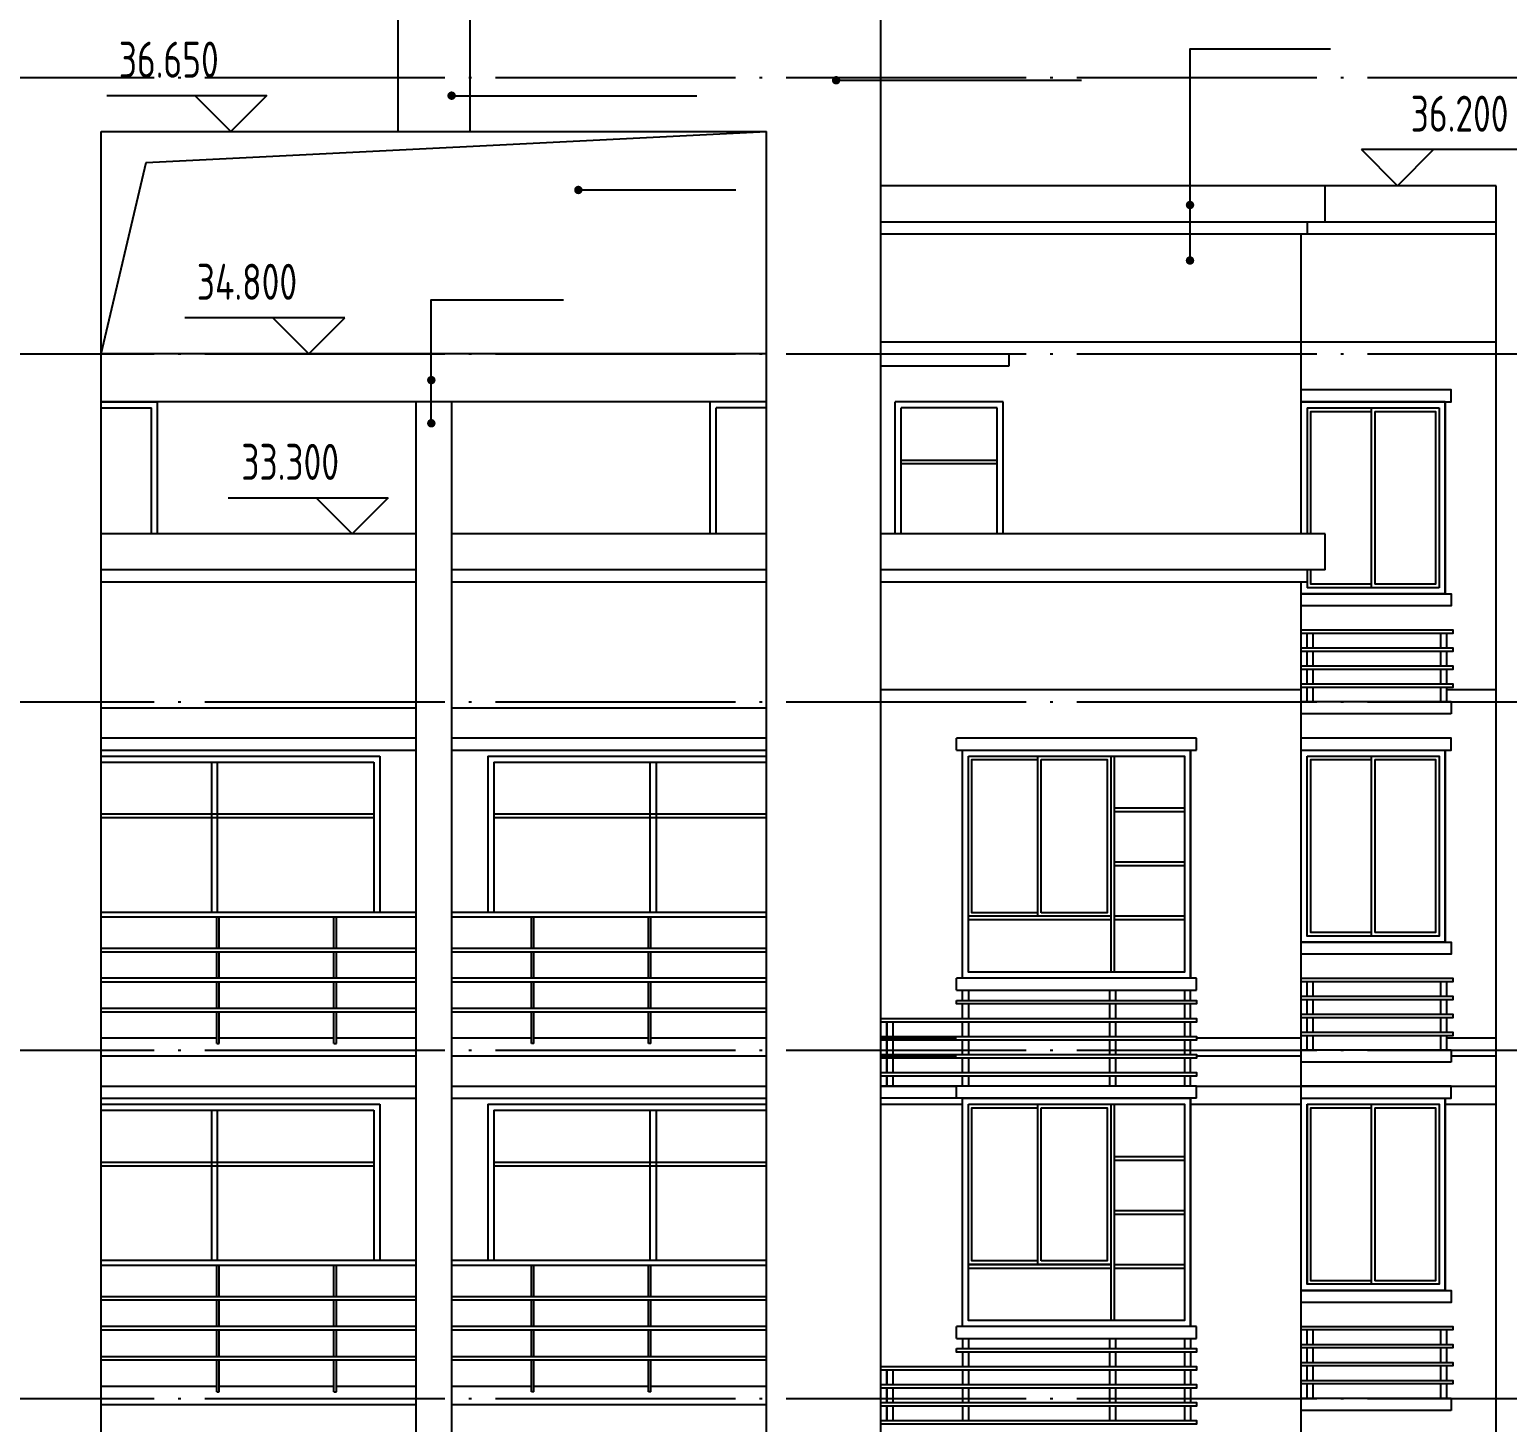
# Model space of a CAD drawing. Extents: x -726032 to 135930, y -151624 to 587044.
# Drawn here: x -488919 to -476615, y 321328 to 332929 of the extents above; entities that cross this region are included whole.
import ezdxf
from ezdxf.enums import TextEntityAlignment as Align

# ---------------------------------------------------------------- set-up
doc = ezdxf.new("R2010")
doc.units = 0
doc.header["$LTSCALE"] = 1000
doc.header["$MEASUREMENT"] = 0
doc.linetypes.add('DOTE', pattern=[2.42, 2, -0.2, 0.02, -0.2])
doc.layers.get('0').update_dxf_attribs({"linetype": 'CONTINUOUS'})
for name, color, linetype in [('DOTE', 8, 'DOTE'), ('PUB_DIM', 245, 'CONTINUOUS'), ('WALL', 255, 'CONTINUOUS'), ('WINDOW', 155, 'CONTINUOUS'), ('引线', 213, 'CONTINUOUS'), ('栏杆', 126, 'CONTINUOUS'), ('看线', 86, 'CONTINUOUS'), ('装饰线', 252, 'CONTINUOUS')]:
    doc.layers.add(name, color=color, linetype=linetype)
doc.styles.add('DIM_FONT', font='isocp.shx', dxfattribs={"width": 0.8})

msp = doc.modelspace()

# ---------------------------------------------------------------- linework, layer by layer
for p, q in [((-481832.9, 305078.3), (-481832.9, 334728.3)), ((-485852.9, 333028.3), (-485852.9, 332078.3)), ((-485252.9, 333028.3), (-485252.9, 332078.3)), ((-488322.9, 305078.3), (-488322.9, 332078.3)), ((-488322.9, 332078.3), (-482782.9, 332078.3)), ((-482782.9, 305078.3), (-482782.9, 332078.3)), ((-476707.9, 331628.3), (-481832.9, 331628.3)), ((-478132.9, 331328.3), (-478132.9, 331628.3)), ((-476707.9, 294918.3), (-476707.9, 331628.3)), ((-481832.9, 331328.3), (-476707.9, 331328.3)), ((-478282.9, 331328.3), (-478282.9, 331228.3)), ((-481832.9, 331228.3), (-476707.9, 331228.3)), ((-478332.9, 328728.3), (-478332.9, 331228.3)), ((-482782.9, 330228.3), (-488322.9, 330228.3)), ((-481832.9, 330228.3), (-480762.9, 330228.3)), ((-481832.9, 330128.3), (-480762.9, 330128.3)), ((-480762.9, 330128.3), (-480762.9, 330228.3)), ((-482782.9, 329828.3), (-488322.9, 329828.3)), ((-485702.9, 329828.3), (-485702.9, 294978.3)), ((-485402.9, 294978.3), (-485402.9, 329828.3)), ((-481712.9, 328728.3), (-481712.9, 329828.3)), ((-480812.9, 329828.3), (-481712.9, 329828.3)), ((-480812.9, 328728.3), (-480812.9, 329828.3)), ((-477132.9, 329828.3), (-478332.9, 329828.3)), ((-485702.9, 328728.3), (-488322.9, 328728.3)), ((-482782.9, 328728.3), (-485402.9, 328728.3)), ((-478132.9, 328728.3), (-481832.9, 328728.3)), ((-478132.9, 328428.3), (-478132.9, 328728.3)), ((-485702.9, 328428.3), (-488322.9, 328428.3)), ((-482782.9, 328428.3), (-485402.9, 328428.3)), ((-478132.9, 328428.3), (-481832.9, 328428.3)), ((-478282.9, 328428.3), (-478282.9, 328328.3)), ((-488322.9, 328328.3), (-485702.9, 328328.3)), ((-485402.9, 328328.3), (-482782.9, 328328.3)), ((-481832.9, 328328.3), (-478282.9, 328328.3)), ((-478332.9, 294978.3), (-478332.9, 328328.3)), ((-477132.9, 328228.3), (-478332.9, 328228.3)), ((-477082.9, 327328.3), (-478332.9, 327328.3)), ((-477082.9, 327328.3), (-477082.9, 327228.3)), ((-488322.9, 327278.3), (-485702.9, 327278.3)), ((-485402.9, 327278.3), (-482782.9, 327278.3)), ((-477082.9, 327228.3), (-478332.9, 327228.3)), ((-485702.9, 327028.3), (-488322.9, 327028.3)), ((-488322.9, 326928.3), (-485702.9, 326928.3)), ((-482782.9, 327028.3), (-485402.9, 327028.3)), ((-485402.9, 326928.3), (-482782.9, 326928.3)), ((-481202.9, 326928.3), (-481202.9, 327028.3)), ((-479202.9, 327028.3), (-481202.9, 327028.3)), ((-481202.9, 326928.3), (-479202.9, 326928.3)), ((-479202.9, 326928.3), (-479202.9, 327028.3)), ((-479202.9, 325028.3), (-481202.9, 325028.3)), ((-481202.9, 324928.3), (-481202.9, 325028.3)), ((-479202.9, 324928.3), (-479202.9, 325028.3)), ((-481202.9, 324928.3), (-479202.9, 324928.3)), ((-487359.9, 324528.3), (-488314.9, 324528.3)), ((-486384.9, 324528.3), (-487339.9, 324528.3)), ((-485702.9, 324528.3), (-486364.9, 324528.3)), ((-484741, 324528.3), (-485402.9, 324528.3)), ((-483766, 324528.3), (-484721, 324528.3)), ((-482791, 324528.3), (-483746, 324528.3)), ((-485702.9, 324378.3), (-488322.9, 324378.3)), ((-482782.9, 324378.3), (-485402.9, 324378.3)), ((-477082.9, 324428.3), (-478332.9, 324428.3)), ((-477082.9, 324428.3), (-477082.9, 324328.3)), ((-477082.9, 324328.3), (-478332.9, 324328.3)), ((-488322.9, 324128.3), (-485702.9, 324128.3)), ((-485402.9, 324128.3), (-482782.9, 324128.3)), ((-479202.9, 324128.3), (-481832.9, 324128.3)), ((-481202.9, 324028.3), (-481202.9, 324128.3)), ((-479202.9, 324028.3), (-479202.9, 324128.3)), ((-488322.9, 324028.3), (-485702.9, 324028.3)), ((-479202.9, 324028.3), (-481832.9, 324028.3)), ((-478332.9, 324028.3), (-477132.9, 324028.3)), ((-477132.9, 322428.3), (-478332.9, 322428.3)), ((-479202.9, 322128.3), (-481202.9, 322128.3)), ((-481202.9, 322028.3), (-481202.9, 322128.3)), ((-479202.9, 322028.3), (-479202.9, 322128.3)), ((-481202.9, 322028.3), (-479202.9, 322028.3)), ((-487359.9, 321628.3), (-488314.9, 321628.3)), ((-486384.9, 321628.3), (-487339.9, 321628.3)), ((-485702.9, 321628.3), (-486364.9, 321628.3)), ((-484741, 321628.3), (-485402.9, 321628.3)), ((-483766, 321628.3), (-484721, 321628.3)), ((-482791, 321628.3), (-483746, 321628.3)), ((-477082.9, 321528.3), (-478332.9, 321528.3)), ((-477082.9, 321528.3), (-477082.9, 321428.3)), ((-488322.9, 321478.3), (-485702.9, 321478.3)), ((-485402.9, 321478.3), (-482782.9, 321478.3)), ((-477082.9, 321428.3), (-478332.9, 321428.3))]:
    msp.add_line(p, q)
at = {"color": 146}
msp.add_line((-485402.9, 324028.3), (-482782.9, 324028.3), dxfattribs=at)
for points in [[(-478332.9, 329828.3), (-477082.9, 329828.3), (-477082.9, 329928.3), (-478332.9, 329928.3)], [(-478332.9, 328228.3), (-477082.9, 328228.3), (-477082.9, 328128.3), (-478332.9, 328128.3)], [(-478332.9, 326928.3), (-477082.9, 326928.3), (-477082.9, 327028.3), (-478332.9, 327028.3)], [(-478332.9, 325328.3), (-477082.9, 325328.3), (-477082.9, 325228.3), (-478332.9, 325228.3)], [(-478332.9, 324028.3), (-477082.9, 324028.3), (-477082.9, 324128.3), (-478332.9, 324128.3)], [(-478332.9, 322428.3), (-477082.9, 322428.3), (-477082.9, 322328.3), (-478332.9, 322328.3)]]:
    msp.add_lwpolyline(points)
at = {"layer": 'DOTE'}
for p, q in [((-516500.5, 332528.3), (-454540.3, 332528.3)), ((-516500.5, 330228.3), (-454540.3, 330228.3)), ((-516500.5, 327328.3), (-454540.3, 327328.3)), ((-516500.5, 324428.3), (-454540.3, 324428.3)), ((-516500.5, 321528.3), (-454540.3, 321528.3))]:
    msp.add_line(p, q, dxfattribs=at)
at = {"layer": 'PUB_DIM'}
for p, q in [((-488276.2, 332378.3), (-486944, 332378.3)), ((-487244, 332078.3), (-487544, 332378.3)), ((-486944, 332378.3), (-487244, 332078.3)), ((-476496.9, 331928.3), (-477829.1, 331928.3)), ((-477529.1, 331628.3), (-477829.1, 331928.3)), ((-477229.1, 331928.3), (-477529.1, 331628.3)), ((-486293, 330528.3), (-487625.2, 330528.3)), ((-486893, 330528.3), (-486593, 330228.3)), ((-486593, 330228.3), (-486293, 330528.3)), ((-487265.4, 329028.3), (-485933.2, 329028.3)), ((-486233.2, 328728.3), (-486533.2, 329028.3)), ((-485933.2, 329028.3), (-486233.2, 328728.3))]:
    msp.add_line(p, q, dxfattribs=at)
at = {"layer": 'WALL', "color": 255}
msp.add_line((-478282.9, 328428.3), (-478282.9, 328328.3), dxfattribs=at)
at = {"layer": 'WINDOW'}
for p, q in [((-488322.9, 329828.3), (-487852.9, 329828.3)), ((-488322.9, 329778.3), (-487902.9, 329778.3)), ((-487902.9, 328728.3), (-487902.9, 329778.3)), ((-487852.9, 328728.3), (-487852.9, 329828.3)), ((-483252.9, 328728.3), (-483252.9, 329828.3)), ((-482782.9, 329828.3), (-483252.9, 329828.3)), ((-483202.9, 328728.3), (-483202.9, 329778.3)), ((-482782.9, 329778.3), (-483202.9, 329778.3)), ((-480862.9, 329778.3), (-481662.9, 329778.3)), ((-481662.9, 328728.3), (-481662.9, 329778.3)), ((-480862.9, 328728.3), (-480862.9, 329778.3)), ((-478282.9, 329778.3), (-478282.9, 328728.3)), ((-478282.9, 329778.3), (-477182.9, 329778.3)), ((-477747.9, 329778.3), (-477747.9, 328278.3)), ((-477182.9, 329778.3), (-477182.9, 328278.3)), ((-477132.9, 328228.3), (-477132.9, 329828.3)), ((-477717.9, 329748.3), (-477717.9, 328308.3)), ((-481662.9, 329343.3), (-480862.9, 329343.3)), ((-481662.9, 329313.3), (-480862.9, 329313.3)), ((-478282.9, 328328.3), (-478282.9, 328278.3)), ((-477182.9, 328278.3), (-478282.9, 328278.3)), ((-481152.9, 325028.3), (-481152.9, 326928.3)), ((-479252.9, 325028.3), (-479252.9, 326928.3)), ((-477132.9, 325328.3), (-477132.9, 326928.3)), ((-488322.9, 326878.3), (-486002.9, 326878.3)), ((-488322.9, 326828.3), (-486052.9, 326828.3)), ((-487402.9, 326828.3), (-487402.9, 325578.3)), ((-487352.9, 325578.3), (-487352.9, 326828.3)), ((-486052.9, 326828.3), (-486052.9, 325578.3)), ((-486002.9, 326878.3), (-486002.9, 325578.3)), ((-485102.9, 326878.3), (-482782.9, 326878.3)), ((-485102.9, 326878.3), (-485102.9, 325578.3)), ((-485052.9, 326828.3), (-482782.9, 326828.3)), ((-485052.9, 326828.3), (-485052.9, 325578.3)), ((-483752.9, 325578.3), (-483752.9, 326828.3)), ((-483702.9, 326828.3), (-483702.9, 325578.3)), ((-480525.4, 325543.3), (-480525.4, 326878.3)), ((-480495.4, 325573.3), (-480495.4, 326848.3)), ((-479917.9, 326878.3), (-479917.9, 325078.3)), ((-479887.9, 326878.3), (-479887.9, 325078.3)), ((-477747.9, 326878.3), (-477747.9, 325378.3)), ((-477717.9, 326848.3), (-477717.9, 325408.3)), ((-477182.9, 326878.3), (-477182.9, 325378.3)), ((-479302.9, 326443.3), (-479887.9, 326443.3)), ((-486052.9, 326393.3), (-488322.9, 326393.3)), ((-486052.9, 326363.3), (-488322.9, 326363.3)), ((-482782.9, 326393.3), (-485052.9, 326393.3)), ((-482782.9, 326363.3), (-485052.9, 326363.3)), ((-479302.9, 326413.3), (-479887.9, 326413.3)), ((-479302.9, 325993.3), (-479887.9, 325993.3)), ((-479302.9, 325963.3), (-479887.9, 325963.3)), ((-479917.9, 325543.3), (-481102.9, 325543.3)), ((-479917.9, 325513.3), (-481102.9, 325513.3)), ((-479302.9, 325543.3), (-479887.9, 325543.3)), ((-479302.9, 325513.3), (-479887.9, 325513.3)), ((-488322.9, 323978.3), (-486002.9, 323978.3)), ((-486002.9, 323978.3), (-486002.9, 322678.3)), ((-485102.9, 323978.3), (-482782.9, 323978.3)), ((-485102.9, 323978.3), (-485102.9, 322678.3)), ((-481152.9, 322128.3), (-481152.9, 324028.3)), ((-480525.4, 322643.3), (-480525.4, 323978.3)), ((-479917.9, 323978.3), (-479917.9, 322178.3)), ((-479887.9, 323978.3), (-479887.9, 322178.3)), ((-479252.9, 322128.3), (-479252.9, 324028.3)), ((-478282.9, 323978.3), (-478282.9, 322478.3)), ((-477747.9, 323978.3), (-477747.9, 322478.3)), ((-477182.9, 323978.3), (-477182.9, 322478.3)), ((-477132.9, 322428.3), (-477132.9, 324028.3)), ((-488322.9, 323928.3), (-486052.9, 323928.3)), ((-487402.9, 323928.3), (-487402.9, 322678.3)), ((-487352.9, 322678.3), (-487352.9, 323928.3)), ((-486052.9, 323928.3), (-486052.9, 322678.3)), ((-485052.9, 323928.3), (-482782.9, 323928.3)), ((-485052.9, 323928.3), (-485052.9, 322678.3)), ((-483752.9, 322678.3), (-483752.9, 323928.3)), ((-483702.9, 323928.3), (-483702.9, 322678.3)), ((-480495.4, 322673.3), (-480495.4, 323948.3)), ((-477717.9, 323948.3), (-477717.9, 322508.3)), ((-486052.9, 323493.3), (-488322.9, 323493.3)), ((-482782.9, 323493.3), (-485052.9, 323493.3)), ((-479887.9, 323543.3), (-479302.9, 323543.3)), ((-479887.9, 323513.3), (-479302.9, 323513.3)), ((-486052.9, 323463.3), (-488322.9, 323463.3)), ((-482782.9, 323463.3), (-485052.9, 323463.3)), ((-479887.9, 323093.3), (-479302.9, 323093.3)), ((-479887.9, 323063.3), (-479302.9, 323063.3)), ((-481102.9, 322643.3), (-479917.9, 322643.3)), ((-479887.9, 322643.3), (-479302.9, 322643.3)), ((-481102.9, 322613.3), (-479917.9, 322613.3)), ((-479887.9, 322613.3), (-479302.9, 322613.3))]:
    msp.add_line(p, q, dxfattribs=at)
for points in [[(-478332.9, 328728.3), (-478332.9, 329828.3), (-477132.9, 329828.3), (-477132.9, 328228.3), (-478332.9, 328228.3), (-478332.9, 328328.3)], [(-478252.9, 328728.3), (-478252.9, 329748.3), (-477747.9, 329748.3)], [(-477717.9, 329748.3), (-477212.9, 329748.3), (-477212.9, 328308.3), (-477717.9, 328308.3)], [(-477747.9, 328308.3), (-478252.9, 328308.3), (-478252.9, 328428.3)], [(-480525.4, 325573.3), (-481072.9, 325573.3), (-481072.9, 326848.3), (-480525.4, 326848.3)], [(-480495.4, 326848.3), (-479947.9, 326848.3), (-479947.9, 325573.3), (-480495.4, 325573.3)], [(-477747.9, 325408.3), (-478252.9, 325408.3), (-478252.9, 326848.3), (-477747.9, 326848.3)], [(-477717.9, 326848.3), (-477212.9, 326848.3), (-477212.9, 325408.3), (-477717.9, 325408.3)], [(-480525.4, 322673.3), (-481072.9, 322673.3), (-481072.9, 323948.3), (-480525.4, 323948.3)], [(-480495.4, 323948.3), (-479947.9, 323948.3), (-479947.9, 322673.3), (-480495.4, 322673.3)], [(-477747.9, 322508.3), (-478252.9, 322508.3), (-478252.9, 323948.3), (-477747.9, 323948.3)], [(-477717.9, 323948.3), (-477212.9, 323948.3), (-477212.9, 322508.3), (-477717.9, 322508.3)]]:
    msp.add_lwpolyline(points, dxfattribs=at)
for points in [[(-481152.9, 326928.3), (-479252.9, 326928.3), (-479252.9, 325028.3), (-481152.9, 325028.3)], [(-481152.9, 326928.3), (-479252.9, 326928.3), (-479252.9, 325028.3), (-481152.9, 325028.3)], [(-478332.9, 326928.3), (-477132.9, 326928.3), (-477132.9, 325328.3), (-478332.9, 325328.3)], [(-481102.9, 326878.3), (-479302.9, 326878.3), (-479302.9, 325078.3), (-481102.9, 325078.3)], [(-481102.9, 326878.3), (-479917.9, 326878.3), (-479917.9, 325543.3), (-481102.9, 325543.3)], [(-478282.9, 326878.3), (-477182.9, 326878.3), (-477182.9, 325378.3), (-478282.9, 325378.3)], [(-481152.9, 324028.3), (-479252.9, 324028.3), (-479252.9, 322128.3), (-481152.9, 322128.3)], [(-481152.9, 324028.3), (-479252.9, 324028.3), (-479252.9, 322128.3), (-481152.9, 322128.3)], [(-481102.9, 323978.3), (-479302.9, 323978.3), (-479302.9, 322178.3), (-481102.9, 322178.3)], [(-481102.9, 323978.3), (-479917.9, 323978.3), (-479917.9, 322643.3), (-481102.9, 322643.3)], [(-478332.9, 324028.3), (-477132.9, 324028.3), (-477132.9, 322428.3), (-478332.9, 322428.3)], [(-478282.9, 323978.3), (-477182.9, 323978.3), (-477182.9, 322478.3), (-478282.9, 322478.3)]]:
    msp.add_lwpolyline(points, close=True, dxfattribs=at)
at = {"layer": '引线'}
for p, q in [((-482203.7, 332505.9), (-480162.3, 332505.9)), ((-485405.2, 332377.8), (-483363.7, 332377.8)), ((-484349.7, 331592.4), (-483038.2, 331592.4))]:
    msp.add_line(p, q, dxfattribs=at)
for points in [[(-479257.5, 331004.9), (-479257.5, 332768.2), (-478087.3, 332768.2)], [(-485574.1, 329667.1), (-485574.1, 330678.3), (-484472.8, 330678.3)]]:
    msp.add_lwpolyline(points, dxfattribs=at)
at = {"layer": '引线', "const_width": 34.8}
for points in [[(-482221.3, 332505.9, 1), (-482186.1, 332505.9, 1)], [(-485422.8, 332377.8, 1), (-485387.5, 332377.8, 1)], [(-484367.3, 331592.4, 1), (-484332.1, 331592.4, 1)], [(-479239.9, 331467.5, -1), (-479275.1, 331467.5, -1)], [(-479239.9, 331004.9, -1), (-479275.1, 331004.9, -1)], [(-485591.7, 330008.9, 1), (-485556.4, 330008.9, 1)], [(-485591.7, 329649.5, 1), (-485556.4, 329649.5, 1)]]:
    msp.add_lwpolyline(points, format="xyb", close=True, dxfattribs=at)
at = {"layer": '栏杆'}
for p, q in [((-478282.9, 327778.3), (-478282.9, 327898.3)), ((-478232.9, 327778.3), (-478232.9, 327898.3)), ((-477170.1, 327778.3), (-477170.1, 327898.3)), ((-477120.1, 327778.3), (-477120.1, 327898.3)), ((-478282.9, 327628.3), (-478282.9, 327748.3)), ((-478232.9, 327628.3), (-478232.9, 327748.3)), ((-477170.1, 327628.3), (-477170.1, 327748.3)), ((-477120.1, 327628.3), (-477120.1, 327748.3)), ((-478282.9, 327478.3), (-478282.9, 327598.3)), ((-478232.9, 327478.3), (-478232.9, 327598.3)), ((-477170.1, 327478.3), (-477170.1, 327598.3)), ((-477120.1, 327478.3), (-477120.1, 327598.3)), ((-478282.9, 327328.3), (-478282.9, 327448.3)), ((-478232.9, 327328.3), (-478232.9, 327448.3)), ((-477170.1, 327328.3), (-477170.1, 327448.3)), ((-477120.1, 327328.3), (-477120.1, 327448.3)), ((-488322.9, 325578.3), (-485702.9, 325578.3)), ((-485402.9, 325578.3), (-482782.9, 325578.3)), ((-488322.9, 325538.3), (-485702.9, 325538.3)), ((-487359.9, 325278.3), (-487359.9, 325538.3)), ((-487339.9, 325278.3), (-487339.9, 325538.3)), ((-486384.9, 325278.3), (-486384.9, 325538.3)), ((-486364.9, 325278.3), (-486364.9, 325538.3)), ((-485402.9, 325538.3), (-482782.9, 325538.3)), ((-484741, 325278.3), (-484741, 325538.3)), ((-484721, 325278.3), (-484721, 325538.3)), ((-483766, 325278.3), (-483766, 325538.3)), ((-483746, 325278.3), (-483746, 325538.3)), ((-488322.9, 325278.3), (-485702.9, 325278.3)), ((-488322.9, 325248.3), (-485702.9, 325248.3)), ((-487359.9, 325028.3), (-487359.9, 325248.3)), ((-487339.9, 325028.3), (-487339.9, 325248.3)), ((-486384.9, 325028.3), (-486384.9, 325248.3)), ((-486364.9, 325028.3), (-486364.9, 325248.3)), ((-485402.9, 325278.3), (-482782.9, 325278.3)), ((-485402.9, 325248.3), (-482782.9, 325248.3)), ((-484741, 325028.3), (-484741, 325248.3)), ((-484721, 325028.3), (-484721, 325248.3)), ((-483766, 325028.3), (-483766, 325248.3)), ((-483746, 325028.3), (-483746, 325248.3)), ((-485702.9, 325028.3), (-488322.9, 325028.3)), ((-488322.9, 324998.3), (-485702.9, 324998.3)), ((-487359.9, 324778.3), (-487359.9, 324998.3)), ((-487339.9, 324778.3), (-487339.9, 324998.3)), ((-486384.9, 324778.3), (-486384.9, 324998.3)), ((-486364.9, 324778.3), (-486364.9, 324998.3)), ((-482782.9, 325028.3), (-485402.9, 325028.3)), ((-485402.9, 324998.3), (-482782.9, 324998.3)), ((-484741, 324778.3), (-484741, 324998.3)), ((-484721, 324778.3), (-484721, 324998.3)), ((-483766, 324778.3), (-483766, 324998.3)), ((-483746, 324778.3), (-483746, 324998.3)), ((-478282.9, 324878.3), (-478282.9, 324998.3)), ((-478232.9, 324878.3), (-478232.9, 324998.3)), ((-477170.1, 324878.3), (-477170.1, 324998.3)), ((-477120.1, 324878.3), (-477120.1, 324998.3)), ((-481152.9, 324843.6), (-481152.9, 324928.3)), ((-481102.9, 324928.3), (-481102.9, 324843.6)), ((-479927.9, 324928.3), (-479927.9, 324843.6)), ((-479877.9, 324928.3), (-479877.9, 324843.6)), ((-479302.9, 324928.3), (-479302.9, 324843.6)), ((-479252.9, 324843.6), (-479252.9, 324928.3)), ((-478282.9, 324728.3), (-478282.9, 324848.3)), ((-478232.9, 324728.3), (-478232.9, 324848.3)), ((-477170.1, 324728.3), (-477170.1, 324848.3)), ((-477120.1, 324728.3), (-477120.1, 324848.3)), ((-488322.9, 324778.3), (-485702.9, 324778.3)), ((-488322.9, 324748.3), (-485702.9, 324748.3)), ((-487359.9, 324482.8), (-487359.9, 324748.3)), ((-487339.9, 324482.8), (-487339.9, 324748.3)), ((-486384.9, 324482.8), (-486384.9, 324748.3)), ((-486364.9, 324482.8), (-486364.9, 324748.3)), ((-485402.9, 324778.3), (-482782.9, 324778.3)), ((-485402.9, 324748.3), (-482782.9, 324748.3)), ((-484741, 324482.8), (-484741, 324748.3)), ((-484721, 324482.8), (-484721, 324748.3)), ((-483766, 324482.8), (-483766, 324748.3)), ((-483746, 324482.8), (-483746, 324748.3)), ((-481152.9, 324693), (-481152.9, 324813)), ((-481102.9, 324813), (-481102.9, 324693)), ((-479927.9, 324813), (-479927.9, 324693)), ((-479877.9, 324813), (-479877.9, 324693)), ((-479302.9, 324813), (-479302.9, 324693)), ((-479252.9, 324693), (-479252.9, 324813)), ((-481832.9, 324543), (-481832.9, 324663)), ((-481782.9, 324663), (-481782.9, 324543)), ((-481782.9, 324543), (-481782.9, 324663)), ((-481732.9, 324663), (-481732.9, 324543)), ((-481152.9, 324543), (-481152.9, 324663)), ((-481102.9, 324663), (-481102.9, 324543)), ((-479927.9, 324663), (-479927.9, 324543)), ((-479877.9, 324663), (-479877.9, 324543)), ((-479302.9, 324663), (-479302.9, 324543)), ((-479252.9, 324543), (-479252.9, 324663)), ((-478282.9, 324578.3), (-478282.9, 324698.3)), ((-478232.9, 324578.3), (-478232.9, 324698.3)), ((-477170.1, 324578.3), (-477170.1, 324698.3)), ((-477120.1, 324578.3), (-477120.1, 324698.3)), ((-487359.9, 324482.8), (-487339.9, 324482.8)), ((-486384.9, 324482.8), (-486364.9, 324482.8)), ((-484721, 324482.8), (-484741, 324482.8)), ((-483746, 324482.8), (-483766, 324482.8)), ((-481832.9, 324393), (-481832.9, 324513)), ((-481782.9, 324513), (-481782.9, 324393)), ((-481782.9, 324393), (-481782.9, 324513)), ((-481732.9, 324513), (-481732.9, 324393)), ((-481152.9, 324393), (-481152.9, 324513)), ((-481102.9, 324513), (-481102.9, 324393)), ((-479927.9, 324513), (-479927.9, 324393)), ((-479877.9, 324513), (-479877.9, 324393)), ((-479302.9, 324513), (-479302.9, 324393)), ((-479252.9, 324393), (-479252.9, 324513)), ((-478282.9, 324428.3), (-478282.9, 324548.3)), ((-478232.9, 324428.3), (-478232.9, 324548.3)), ((-477170.1, 324428.3), (-477170.1, 324548.3)), ((-477120.1, 324428.3), (-477120.1, 324548.3)), ((-481832.9, 324243), (-481832.9, 324363)), ((-481782.9, 324363), (-481782.9, 324243)), ((-481782.9, 324243), (-481782.9, 324363)), ((-481732.9, 324363), (-481732.9, 324243)), ((-481152.9, 324243), (-481152.9, 324363)), ((-481102.9, 324363), (-481102.9, 324243)), ((-479927.9, 324363), (-479927.9, 324243)), ((-479877.9, 324363), (-479877.9, 324243)), ((-479302.9, 324363), (-479302.9, 324243)), ((-479252.9, 324243), (-479252.9, 324363)), ((-481832.9, 324128.3), (-481832.9, 324213)), ((-481782.9, 324213), (-481782.9, 324128.3)), ((-481782.9, 324128.3), (-481782.9, 324213)), ((-481732.9, 324213), (-481732.9, 324128.3)), ((-481152.9, 324128.3), (-481152.9, 324213)), ((-481102.9, 324213), (-481102.9, 324128.3)), ((-479927.9, 324213), (-479927.9, 324128.3)), ((-479877.9, 324213), (-479877.9, 324128.3)), ((-479302.9, 324213), (-479302.9, 324128.3)), ((-479252.9, 324128.3), (-479252.9, 324213)), ((-488322.9, 322678.3), (-485702.9, 322678.3)), ((-488322.9, 322638.3), (-485702.9, 322638.3)), ((-487359.9, 322378.3), (-487359.9, 322638.3)), ((-487339.9, 322378.3), (-487339.9, 322638.3)), ((-486384.9, 322378.3), (-486384.9, 322638.3)), ((-486364.9, 322378.3), (-486364.9, 322638.3)), ((-485402.9, 322678.3), (-482782.9, 322678.3)), ((-485402.9, 322638.3), (-482782.9, 322638.3)), ((-484741, 322378.3), (-484741, 322638.3)), ((-484721, 322378.3), (-484721, 322638.3)), ((-483766, 322378.3), (-483766, 322638.3)), ((-483746, 322378.3), (-483746, 322638.3)), ((-488322.9, 322378.3), (-485702.9, 322378.3)), ((-485402.9, 322378.3), (-482782.9, 322378.3)), ((-488322.9, 322348.3), (-485702.9, 322348.3)), ((-487359.9, 322128.3), (-487359.9, 322348.3)), ((-487339.9, 322128.3), (-487339.9, 322348.3)), ((-486384.9, 322128.3), (-486384.9, 322348.3)), ((-486364.9, 322128.3), (-486364.9, 322348.3)), ((-485402.9, 322348.3), (-482782.9, 322348.3)), ((-484741, 322128.3), (-484741, 322348.3)), ((-484721, 322128.3), (-484721, 322348.3)), ((-483766, 322128.3), (-483766, 322348.3)), ((-483746, 322128.3), (-483746, 322348.3)), ((-485702.9, 322128.3), (-488322.9, 322128.3)), ((-482782.9, 322128.3), (-485402.9, 322128.3)), ((-488322.9, 322098.3), (-485702.9, 322098.3)), ((-487359.9, 321878.3), (-487359.9, 322098.3)), ((-487339.9, 321878.3), (-487339.9, 322098.3)), ((-486384.9, 321878.3), (-486384.9, 322098.3)), ((-486364.9, 321878.3), (-486364.9, 322098.3)), ((-485402.9, 322098.3), (-482782.9, 322098.3)), ((-484741, 321878.3), (-484741, 322098.3)), ((-484721, 321878.3), (-484721, 322098.3)), ((-483766, 321878.3), (-483766, 322098.3)), ((-483746, 321878.3), (-483746, 322098.3)), ((-481152.9, 322028.3), (-481152.9, 321943.6)), ((-481102.9, 322028.3), (-481102.9, 321943.6)), ((-479927.9, 322028.3), (-479927.9, 321943.6)), ((-479877.9, 322028.3), (-479877.9, 321943.6)), ((-479302.9, 322028.3), (-479302.9, 321943.6)), ((-479252.9, 322028.3), (-479252.9, 321943.6)), ((-478282.9, 321978.3), (-478282.9, 322098.3)), ((-478232.9, 321978.3), (-478232.9, 322098.3)), ((-477170.1, 321978.3), (-477170.1, 322098.3)), ((-477120.1, 321978.3), (-477120.1, 322098.3)), ((-481152.9, 321913), (-481152.9, 321793)), ((-481102.9, 321913), (-481102.9, 321793)), ((-479927.9, 321913), (-479927.9, 321793)), ((-479877.9, 321913), (-479877.9, 321793)), ((-479302.9, 321913), (-479302.9, 321793)), ((-479252.9, 321913), (-479252.9, 321793)), ((-478282.9, 321828.3), (-478282.9, 321948.3)), ((-478232.9, 321828.3), (-478232.9, 321948.3)), ((-477170.1, 321828.3), (-477170.1, 321948.3)), ((-477120.1, 321828.3), (-477120.1, 321948.3)), ((-488322.9, 321878.3), (-485702.9, 321878.3)), ((-488322.9, 321848.3), (-485702.9, 321848.3)), ((-487359.9, 321582.8), (-487359.9, 321848.3)), ((-487339.9, 321582.8), (-487339.9, 321848.3)), ((-486384.9, 321582.8), (-486384.9, 321848.3)), ((-486364.9, 321582.8), (-486364.9, 321848.3)), ((-485402.9, 321878.3), (-482782.9, 321878.3)), ((-485402.9, 321848.3), (-482782.9, 321848.3)), ((-484741, 321582.8), (-484741, 321848.3)), ((-484721, 321582.8), (-484721, 321848.3)), ((-483766, 321582.8), (-483766, 321848.3)), ((-483746, 321582.8), (-483746, 321848.3)), ((-481782.9, 321643), (-481782.9, 321763)), ((-481782.9, 321763), (-481782.9, 321643)), ((-481782.9, 321643), (-481782.9, 321763)), ((-481782.9, 321763), (-481782.9, 321643)), ((-481732.9, 321763), (-481732.9, 321643)), ((-481732.9, 321763), (-481732.9, 321643)), ((-481152.9, 321763), (-481152.9, 321643)), ((-481102.9, 321763), (-481102.9, 321643)), ((-479927.9, 321763), (-479927.9, 321643)), ((-479877.9, 321763), (-479877.9, 321643)), ((-479302.9, 321763), (-479302.9, 321643)), ((-479252.9, 321763), (-479252.9, 321643)), ((-478282.9, 321678.3), (-478282.9, 321798.3)), ((-478232.9, 321678.3), (-478232.9, 321798.3)), ((-477170.1, 321678.3), (-477170.1, 321798.3)), ((-477120.1, 321678.3), (-477120.1, 321798.3)), ((-478282.9, 321528.3), (-478282.9, 321648.3)), ((-478232.9, 321528.3), (-478232.9, 321648.3)), ((-477170.1, 321528.3), (-477170.1, 321648.3)), ((-477120.1, 321528.3), (-477120.1, 321648.3)), ((-487359.9, 321582.8), (-487339.9, 321582.8)), ((-486384.9, 321582.8), (-486364.9, 321582.8)), ((-484721, 321582.8), (-484741, 321582.8)), ((-483746, 321582.8), (-483766, 321582.8)), ((-481782.9, 321493), (-481782.9, 321613)), ((-481782.9, 321613), (-481782.9, 321493)), ((-481782.9, 321493), (-481782.9, 321613)), ((-481782.9, 321613), (-481782.9, 321493)), ((-481732.9, 321613), (-481732.9, 321493)), ((-481732.9, 321613), (-481732.9, 321493)), ((-481152.9, 321613), (-481152.9, 321493)), ((-481102.9, 321613), (-481102.9, 321493)), ((-479927.9, 321613), (-479927.9, 321493)), ((-479877.9, 321613), (-479877.9, 321493)), ((-479302.9, 321613), (-479302.9, 321493)), ((-479252.9, 321613), (-479252.9, 321493)), ((-481782.9, 321343), (-481782.9, 321463)), ((-481782.9, 321463), (-481782.9, 321343)), ((-481782.9, 321343), (-481782.9, 321463)), ((-481782.9, 321463), (-481782.9, 321343)), ((-481732.9, 321463), (-481732.9, 321343)), ((-481732.9, 321463), (-481732.9, 321343)), ((-481152.9, 321463), (-481152.9, 321343)), ((-481102.9, 321463), (-481102.9, 321343)), ((-479927.9, 321463), (-479927.9, 321343)), ((-479877.9, 321463), (-479877.9, 321343)), ((-479302.9, 321463), (-479302.9, 321343)), ((-479252.9, 321463), (-479252.9, 321343))]:
    msp.add_line(p, q, dxfattribs=at)
for points in [[(-478332.9, 327928.3), (-477070.1, 327928.3), (-477070.1, 327898.3), (-478332.9, 327898.3)], [(-478332.9, 327778.3), (-477070.1, 327778.3), (-477070.1, 327748.3), (-478332.9, 327748.3)], [(-478332.9, 327628.3), (-477070.1, 327628.3), (-477070.1, 327598.3), (-478332.9, 327598.3)], [(-478332.9, 327478.3), (-477070.1, 327478.3), (-477070.1, 327448.3), (-478332.9, 327448.3)], [(-478332.9, 325028.3), (-477070.1, 325028.3), (-477070.1, 324998.3), (-478332.9, 324998.3)], [(-478332.9, 324878.3), (-477070.1, 324878.3), (-477070.1, 324848.3), (-478332.9, 324848.3)], [(-478332.9, 324728.3), (-477070.1, 324728.3), (-477070.1, 324698.3), (-478332.9, 324698.3)], [(-478332.9, 324578.3), (-477070.1, 324578.3), (-477070.1, 324548.3), (-478332.9, 324548.3)], [(-478332.9, 322128.3), (-477070.1, 322128.3), (-477070.1, 322098.3), (-478332.9, 322098.3)], [(-478332.9, 321978.3), (-477070.1, 321978.3), (-477070.1, 321948.3), (-478332.9, 321948.3)], [(-478332.9, 321828.3), (-477070.1, 321828.3), (-477070.1, 321798.3), (-478332.9, 321798.3)], [(-478332.9, 321678.3), (-477070.1, 321678.3), (-477070.1, 321648.3), (-478332.9, 321648.3)]]:
    msp.add_lwpolyline(points, dxfattribs=at)
for points in [[(-481202.9, 324843), (-479202.9, 324843), (-479202.9, 324813), (-481202.9, 324813)], [(-481832.9, 324693), (-479202.9, 324693), (-479202.9, 324663), (-481832.9, 324663)], [(-481832.9, 324543), (-479202.9, 324543), (-479202.9, 324513), (-481832.9, 324513)], [(-481832.9, 324393), (-479202.9, 324393), (-479202.9, 324363), (-481832.9, 324363)], [(-481832.9, 324243), (-479202.9, 324243), (-479202.9, 324213), (-481832.9, 324213)], [(-481202.9, 321943), (-479202.9, 321943), (-479202.9, 321913), (-481202.9, 321913)], [(-481832.9, 321793), (-479202.9, 321793), (-479202.9, 321763), (-481832.9, 321763)], [(-481832.9, 321643), (-479202.9, 321643), (-479202.9, 321613), (-481832.9, 321613)], [(-481832.9, 321493), (-479202.9, 321493), (-479202.9, 321463), (-481832.9, 321463)], [(-481832.9, 321343), (-479202.9, 321343), (-479202.9, 321313), (-481832.9, 321313)]]:
    msp.add_lwpolyline(points, close=True, dxfattribs=at)
at = {"layer": '看线'}
msp.add_lwpolyline([(-488322.9, 330228.3), (-487949.2, 331820), (-482782.9, 332078.3)], dxfattribs=at)
at = {"layer": '装饰线'}
for p, q in [((-481832.9, 330328.3), (-476707.9, 330328.3)), ((-478332.9, 327428.3), (-481832.9, 327428.3)), ((-476707.9, 327428.3), (-477120.1, 327428.3)), ((-481202.9, 324528.3), (-481832.9, 324528.3)), ((-478332.9, 324528.3), (-479202.9, 324528.3)), ((-476707.9, 324528.3), (-477120.1, 324528.3)), ((-481202.9, 324378.3), (-481832.9, 324378.3)), ((-478332.9, 324378.3), (-479202.9, 324378.3)), ((-476707.9, 324378.3), (-477082.9, 324378.3)), ((-481832.9, 324128.3), (-481202.9, 324128.3)), ((-479202.9, 324128.3), (-476707.9, 324128.3)), ((-481832.9, 323978.3), (-481152.9, 323978.3)), ((-479252.9, 323978.3), (-478332.9, 323978.3)), ((-477132.9, 323978.3), (-476707.9, 323978.3))]:
    msp.add_line(p, q, dxfattribs=at)

# ---------------------------------------------------------------- texts
at = {"layer": 'PUB_DIM', "style": 'DIM_FONT', "width": 0.8}
for s, p in [('36.650', (-487760.1, 332678.3)), ('36.200', (-477013, 332228.3)), ('34.800', (-487109.1, 330828.3)), ('33.300', (-486749.3, 329328.3))]:
    msp.add_text(s, height=300, dxfattribs=at).set_placement(p, align=Align.MIDDLE)

doc.saveas('drawing.dxf')
